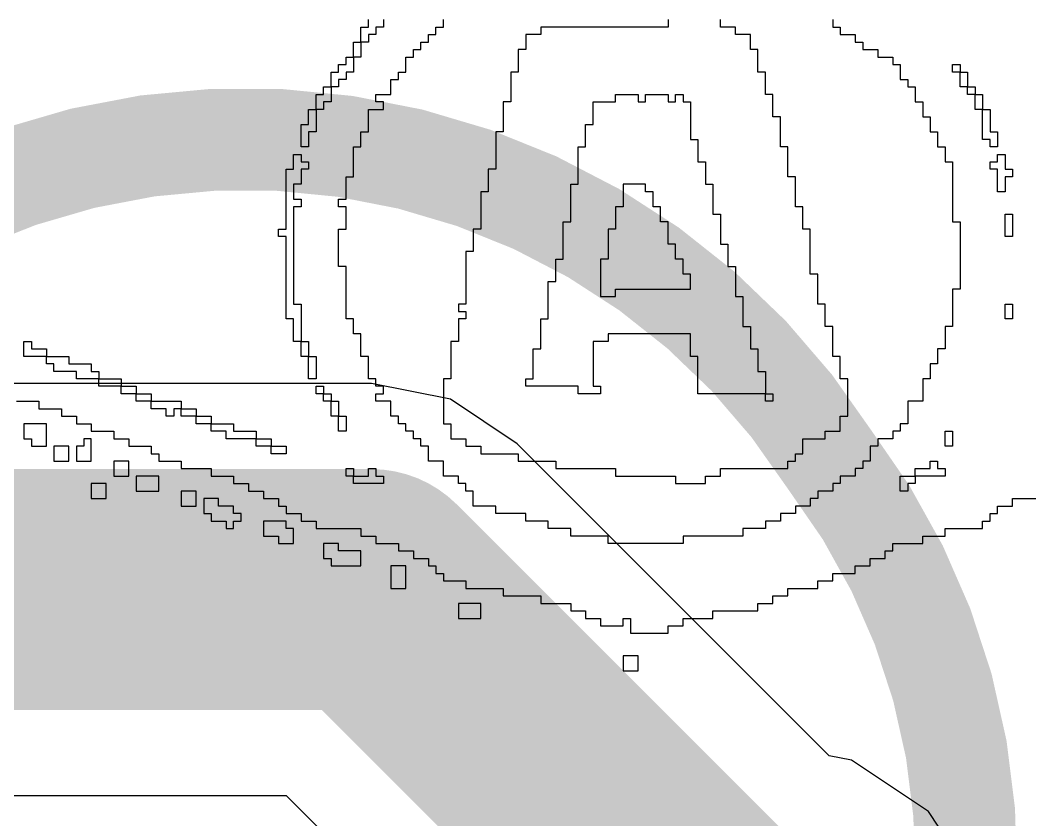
# Model space of a CAD drawing. Header units: millimetres. Extents: x 0 to 168, y 0 to 109.
# Drawn here: x 80.721 to 83.235, y 64.166 to 66.159 of the extents above; entities that cross this region are included whole.
import ezdxf

# ---------------------------------------------------------------- set-up
doc = ezdxf.new("R2010")
doc.units = ezdxf.units.MM
for name, color, linetype in [('BottomLayer', 5, 'Continuous'), ('BottomOverlay', 54, 'Continuous'), ('TopSolder', 216, 'Continuous')]:
    doc.layers.add(name, color=color, linetype=linetype)

msp = doc.modelspace()

# ---------------------------------------------------------------- linework, layer by layer
at = {"layer": 'BottomLayer'}
for p, q in [((81.5957, 65.2528), (76.7548, 65.2528)), ((81.7921, 65.2138), (81.5957, 65.2528)), ((81.9585, 65.1026), (81.7921, 65.2138)), ((82.7356, 64.3255), (81.9585, 65.1026)), ((82.7913, 64.3144), (82.7356, 64.3255)), ((82.9826, 64.1866), (82.7913, 64.3144)), ((76.5423, 64.2267), (81.3832, 64.2267)), ((81.3832, 64.2267), (81.7861, 63.8238)), ((83.1104, 63.9953), (82.9826, 64.1866))]:
    msp.add_line(p, q, dxfattribs=at)
at = {"layer": 'BottomLayer', "const_width": 0.6}
for points in [[(76.5423, 64.7398), (81.5957, 64.7398)], [(81.5957, 64.7398), (82.5657, 63.7697)]]:
    msp.add_lwpolyline(points, dxfattribs=at)
at = {"layer": 'BottomLayer', "const_width": 0.3}
msp.add_lwpolyline([(81.4457, 64.7398, 1), (81.7457, 64.7398, 1)], format="xyb", close=True, dxfattribs=at)
msp.add_lwpolyline([(81.4457, 64.7398, 1), (81.7457, 64.7398, 1)], format="xyb", close=True, dxfattribs=at)
at = {"layer": 'BottomOverlay'}
for p, q in [((81.5879, 66.1414), (81.5879, 66.1601)), ((81.6252, 66.1601), (81.6252, 66.1414)), ((81.7745, 66.1414), (81.7745, 66.1601)), ((82.3341, 66.1601), (82.3341, 66.1414)), ((82.4647, 66.1414), (82.4647, 66.1601)), ((82.7445, 66.1601), (82.7445, 66.1414)), ((81.5693, 66.1228), (81.5693, 66.1414)), ((81.5693, 66.1414), (81.5879, 66.1414)), ((81.6252, 66.1414), (81.6066, 66.1414)), ((81.6066, 66.1414), (81.6066, 66.1228)), ((81.7558, 66.1228), (81.7558, 66.1414)), ((81.7558, 66.1414), (81.7745, 66.1414)), ((82.3341, 66.1414), (82.017, 66.1414)), ((82.017, 66.1414), (82.017, 66.1228)), ((82.502, 66.1414), (82.4647, 66.1414)), ((82.502, 66.1228), (82.502, 66.1414)), ((82.7445, 66.1414), (82.7631, 66.1414)), ((82.7631, 66.1414), (82.7631, 66.1228)), ((81.5693, 66.1041), (81.5693, 66.1228)), ((81.6066, 66.1228), (81.5879, 66.1228)), ((81.5879, 66.1228), (81.5879, 66.1041)), ((81.7372, 66.1041), (81.7372, 66.1228)), ((81.7372, 66.1228), (81.7558, 66.1228)), ((82.017, 66.1228), (81.9797, 66.1228)), ((81.9797, 66.1228), (81.9797, 66.1041)), ((82.5393, 66.1228), (82.502, 66.1228)), ((82.5393, 66.1041), (82.5393, 66.1228)), ((82.7631, 66.1228), (82.8004, 66.1228)), ((82.8004, 66.1228), (82.8004, 66.1041)), ((81.5506, 66.0855), (81.5506, 66.1041)), ((81.5506, 66.1041), (81.5693, 66.1041)), ((81.5506, 66.0668), (81.5506, 66.0855)), ((81.5693, 66.1041), (81.5693, 66.0855)), ((81.5879, 66.1041), (81.5693, 66.1041)), ((81.5693, 66.0855), (81.5693, 66.0668)), ((81.6998, 66.0668), (81.6998, 66.0855)), ((81.6998, 66.0855), (81.7185, 66.0855)), ((81.7185, 66.0855), (81.7185, 66.1041)), ((81.7185, 66.1041), (81.7372, 66.1041)), ((81.9797, 66.0855), (81.961, 66.0855)), ((81.961, 66.0855), (81.961, 66.0668)), ((81.9797, 66.1041), (81.9797, 66.0855)), ((82.5393, 66.0855), (82.5393, 66.1041)), ((82.5579, 66.0855), (82.5393, 66.0855)), ((82.5579, 66.0668), (82.5579, 66.0855)), ((82.8004, 66.1041), (82.8191, 66.1041)), ((82.8191, 66.1041), (82.8191, 66.0855)), ((82.8191, 66.0855), (82.8564, 66.0855)), ((82.8564, 66.0855), (82.8564, 66.0668)), ((81.532, 66.0482), (81.532, 66.0668)), ((81.532, 66.0668), (81.5506, 66.0668)), ((81.5693, 66.0668), (81.5506, 66.0668)), ((81.5506, 66.0668), (81.5506, 66.0482)), ((81.6812, 66.0482), (81.6812, 66.0668)), ((81.6812, 66.0668), (81.6998, 66.0668)), ((81.961, 66.0668), (81.961, 66.0482)), ((82.5579, 66.0482), (82.5579, 66.0668)), ((82.8564, 66.0668), (82.8937, 66.0668)), ((82.8937, 66.0668), (82.8937, 66.0482)), ((81.5133, 66.0295), (81.5133, 66.0482)), ((81.5133, 66.0482), (81.532, 66.0482)), ((81.5506, 66.0482), (81.5506, 66.0295)), ((81.6812, 66.0295), (81.6812, 66.0482)), ((81.961, 66.0482), (81.961, 66.0295)), ((82.5579, 66.0295), (82.5579, 66.0482)), ((82.8937, 66.0482), (82.9123, 66.0482)), ((82.9123, 66.0482), (82.9123, 66.0295)), ((83.0429, 66.0295), (83.0429, 66.0482)), ((83.0429, 66.0482), (83.0616, 66.0482)), ((83.0616, 66.0482), (83.0616, 66.0295)), ((81.4947, 66.0109), (81.4947, 66.0295)), ((81.4947, 66.0295), (81.5133, 66.0295)), ((81.4947, 65.9922), (81.4947, 66.0109)), ((81.532, 66.0109), (81.5133, 66.0109)), ((81.5133, 66.0109), (81.5133, 65.9922)), ((81.5506, 66.0295), (81.532, 66.0295)), ((81.532, 66.0295), (81.532, 66.0109)), ((81.6439, 65.9922), (81.6439, 66.0109)), ((81.6439, 66.0109), (81.6625, 66.0109)), ((81.6625, 66.0109), (81.6625, 66.0295)), ((81.6625, 66.0295), (81.6812, 66.0295)), ((81.961, 66.0295), (81.9423, 66.0295)), ((81.9423, 66.0295), (81.9423, 66.0109)), ((81.9423, 66.0109), (81.9423, 65.9922)), ((82.5766, 66.0295), (82.5579, 66.0295)), ((82.5766, 66.0109), (82.5766, 66.0295)), ((82.5766, 65.9922), (82.5766, 66.0109)), ((82.9123, 66.0295), (82.9123, 66.0109)), ((82.9123, 66.0109), (82.931, 66.0109)), ((82.931, 66.0109), (82.931, 65.9922)), ((83.0616, 66.0295), (83.0429, 66.0295)), ((83.0616, 66.0295), (83.0802, 66.0295)), ((83.0616, 66.0109), (83.0616, 66.0295)), ((83.0616, 65.9922), (83.0616, 66.0109)), ((83.0802, 66.0295), (83.0802, 66.0109)), ((83.0802, 66.0109), (83.0802, 65.9922)), ((81.476, 65.9736), (81.476, 65.9922)), ((81.476, 65.9922), (81.4947, 65.9922)), ((81.4947, 65.9922), (81.4947, 65.9736)), ((81.5133, 65.9922), (81.4947, 65.9922)), ((81.6439, 65.9736), (81.6439, 65.9922)), ((81.9423, 65.9922), (81.9423, 65.9736)), ((82.5766, 65.9736), (82.5766, 65.9922)), ((82.931, 65.9922), (82.9497, 65.9922)), ((82.9497, 65.9922), (82.9497, 65.9736)), ((83.0802, 65.9922), (83.0616, 65.9922)), ((83.0802, 65.9922), (83.0989, 65.9922)), ((83.0802, 65.9736), (83.0802, 65.9922)), ((83.0989, 65.9922), (83.0989, 65.9736)), ((81.4573, 65.9549), (81.4573, 65.9736)), ((81.4573, 65.9736), (81.476, 65.9736)), ((81.4947, 65.9736), (81.4947, 65.9549)), ((81.6066, 65.9549), (81.6066, 65.9736)), ((81.6066, 65.9736), (81.6439, 65.9736)), ((81.9423, 65.9736), (81.9423, 65.9549)), ((82.2035, 65.9549), (82.2035, 65.9736)), ((82.2035, 65.9736), (82.2595, 65.9736)), ((82.2595, 65.9736), (82.2595, 65.9549)), ((82.2781, 65.9549), (82.2781, 65.9736)), ((82.2781, 65.9736), (82.3341, 65.9736)), ((82.3341, 65.9736), (82.3341, 65.9549)), ((82.3527, 65.9549), (82.3527, 65.9736)), ((82.3527, 65.9736), (82.3714, 65.9736)), ((82.3714, 65.9736), (82.3714, 65.9549)), ((82.5952, 65.9736), (82.5766, 65.9736)), ((82.5952, 65.9549), (82.5952, 65.9736)), ((82.9497, 65.9736), (82.9497, 65.9549)), ((83.0989, 65.9736), (83.0802, 65.9736)), ((83.0989, 65.9736), (83.1175, 65.9736)), ((83.0989, 65.9549), (83.0989, 65.9736)), ((83.1175, 65.9736), (83.1175, 65.9549)), ((81.4387, 65.9176), (81.4387, 65.9362)), ((81.4387, 65.9362), (81.4573, 65.9362)), ((81.4573, 65.9362), (81.4573, 65.9549)), ((81.476, 65.9362), (81.4573, 65.9362)), ((81.4573, 65.9362), (81.4573, 65.9176)), ((81.4947, 65.9549), (81.476, 65.9549)), ((81.476, 65.9549), (81.476, 65.9362)), ((81.5879, 65.9176), (81.5879, 65.9362)), ((81.5879, 65.9362), (81.6252, 65.9362)), ((81.6252, 65.9549), (81.6066, 65.9549)), ((81.6252, 65.9362), (81.6252, 65.9549)), ((81.9423, 65.9549), (81.9237, 65.9549)), ((81.9237, 65.9549), (81.9237, 65.9362)), ((81.9237, 65.9362), (81.9237, 65.9176)), ((82.1475, 65.9362), (82.1475, 65.9549)), ((82.1475, 65.9549), (82.2035, 65.9549)), ((82.1475, 65.9176), (82.1475, 65.9362)), ((82.2595, 65.9549), (82.2781, 65.9549)), ((82.3341, 65.9549), (82.3527, 65.9549)), ((82.3714, 65.9549), (82.39, 65.9549)), ((82.39, 65.9549), (82.39, 65.9362)), ((82.39, 65.9362), (82.39, 65.9176)), ((82.5952, 65.9362), (82.5952, 65.9549)), ((82.5952, 65.9176), (82.5952, 65.9362)), ((82.9497, 65.9549), (82.9683, 65.9549)), ((82.9683, 65.9549), (82.9683, 65.9362)), ((82.9683, 65.9362), (82.9683, 65.9176)), ((83.0989, 65.9362), (83.0989, 65.9549)), ((83.1175, 65.9362), (83.0989, 65.9362)), ((83.1175, 65.9549), (83.1175, 65.9362)), ((83.1175, 65.9362), (83.1362, 65.9362)), ((83.1175, 65.9176), (83.1175, 65.9362)), ((83.1362, 65.9362), (83.1362, 65.9176)), ((81.4387, 65.8989), (81.4387, 65.9176)), ((81.4573, 65.9176), (81.4573, 65.8989)), ((81.5879, 65.8989), (81.5879, 65.9176)), ((81.9237, 65.9176), (81.9237, 65.8989)), ((82.1475, 65.8989), (82.1475, 65.9176)), ((82.39, 65.9176), (82.39, 65.8989)), ((82.6139, 65.9176), (82.5952, 65.9176)), ((82.6139, 65.8989), (82.6139, 65.9176)), ((82.9683, 65.9176), (82.987, 65.9176)), ((82.987, 65.9176), (82.987, 65.8989)), ((83.1175, 65.8989), (83.1175, 65.9176)), ((83.1362, 65.9176), (83.1362, 65.8989)), ((81.42, 65.8803), (81.42, 65.8989)), ((81.42, 65.8989), (81.4387, 65.8989)), ((81.4573, 65.8989), (81.4573, 65.8803)), ((81.5879, 65.8803), (81.5879, 65.8989)), ((81.9237, 65.8989), (81.9237, 65.8803)), ((82.1289, 65.8803), (82.1289, 65.8989)), ((82.1289, 65.8989), (82.1475, 65.8989)), ((82.39, 65.8989), (82.39, 65.8803)), ((82.6139, 65.8803), (82.6139, 65.8989)), ((82.987, 65.8989), (82.987, 65.8803)), ((83.1175, 65.8803), (83.1175, 65.8989)), ((83.1362, 65.8989), (83.1362, 65.8803)), ((81.42, 65.8616), (81.42, 65.8803)), ((81.42, 65.843), (81.42, 65.8616)), ((81.4573, 65.8803), (81.4387, 65.8803)), ((81.4387, 65.8803), (81.4387, 65.8616)), ((81.4387, 65.8616), (81.4387, 65.843)), ((81.5693, 65.8616), (81.5693, 65.8803)), ((81.5693, 65.8803), (81.5879, 65.8803)), ((81.5693, 65.843), (81.5693, 65.8616)), ((81.9237, 65.8803), (81.905, 65.8803)), ((81.905, 65.8803), (81.905, 65.8616)), ((81.905, 65.8616), (81.905, 65.843)), ((82.1289, 65.8616), (82.1289, 65.8803)), ((82.1289, 65.843), (82.1289, 65.8616)), ((82.39, 65.8803), (82.39, 65.8616)), ((82.39, 65.8616), (82.4087, 65.8616)), ((82.4087, 65.8616), (82.4087, 65.843)), ((82.6139, 65.8616), (82.6139, 65.8803)), ((82.6139, 65.843), (82.6139, 65.8616)), ((82.987, 65.8803), (83.0056, 65.8803)), ((83.0056, 65.8803), (83.0056, 65.8616)), ((83.0056, 65.8616), (83.0056, 65.843)), ((83.1175, 65.8616), (83.1175, 65.8803)), ((83.1362, 65.8616), (83.1175, 65.8616)), ((83.1362, 65.8803), (83.1548, 65.8803)), ((83.1362, 65.843), (83.1362, 65.8616)), ((83.1548, 65.8803), (83.1548, 65.8616)), ((83.1548, 65.8616), (83.1548, 65.843)), ((81.4387, 65.843), (81.42, 65.843)), ((81.5506, 65.8243), (81.5506, 65.843)), ((81.5506, 65.843), (81.5693, 65.843)), ((81.905, 65.843), (81.905, 65.8243)), ((82.1102, 65.8243), (82.1102, 65.843)), ((82.1102, 65.843), (82.1289, 65.843)), ((82.4087, 65.843), (82.4087, 65.8243)), ((82.6325, 65.843), (82.6139, 65.843)), ((82.6325, 65.8243), (82.6325, 65.843)), ((83.0056, 65.843), (83.0243, 65.843)), ((83.0243, 65.843), (83.0243, 65.8243)), ((83.1548, 65.843), (83.1362, 65.843)), ((81.4014, 65.8057), (81.4014, 65.8243)), ((81.4014, 65.8243), (81.42, 65.8243)), ((81.42, 65.8243), (81.42, 65.8057)), ((81.5506, 65.8057), (81.5506, 65.8243)), ((81.905, 65.8243), (81.905, 65.8057)), ((82.1102, 65.8057), (82.1102, 65.8243)), ((82.4087, 65.8243), (82.4087, 65.8057)), ((82.6325, 65.8057), (82.6325, 65.8243)), ((83.0243, 65.8243), (83.0243, 65.8057)), ((83.1548, 65.8057), (83.1548, 65.8243)), ((83.1548, 65.8243), (83.1735, 65.8243)), ((83.1735, 65.8243), (83.1735, 65.8057)), ((81.3827, 65.7684), (81.3827, 65.787)), ((81.3827, 65.787), (81.4014, 65.787)), ((81.4014, 65.787), (81.4014, 65.8057)), ((81.42, 65.8057), (81.4387, 65.8057)), ((81.4387, 65.787), (81.42, 65.787)), ((81.42, 65.787), (81.42, 65.7684)), ((81.4387, 65.8057), (81.4387, 65.787)), ((81.5506, 65.787), (81.5506, 65.8057)), ((81.5506, 65.7684), (81.5506, 65.787)), ((81.905, 65.787), (81.8864, 65.787)), ((81.8864, 65.787), (81.8864, 65.7684)), ((81.905, 65.8057), (81.905, 65.787)), ((82.1102, 65.787), (82.1102, 65.8057)), ((82.1102, 65.7684), (82.1102, 65.787)), ((82.4087, 65.8057), (82.4273, 65.8057)), ((82.4273, 65.8057), (82.4273, 65.787)), ((82.4273, 65.787), (82.4273, 65.7684)), ((82.6325, 65.787), (82.6325, 65.8057)), ((82.6325, 65.7684), (82.6325, 65.787)), ((83.0243, 65.8057), (83.0429, 65.8057)), ((83.0429, 65.8057), (83.0429, 65.787)), ((83.0429, 65.787), (83.0429, 65.7684)), ((83.1362, 65.787), (83.1362, 65.8057)), ((83.1362, 65.8057), (83.1548, 65.8057)), ((83.1548, 65.787), (83.1362, 65.787)), ((83.1548, 65.7684), (83.1548, 65.787)), ((83.1735, 65.8057), (83.1735, 65.787)), ((83.1735, 65.787), (83.1922, 65.787)), ((83.1922, 65.787), (83.1922, 65.7684)), ((81.3827, 65.7497), (81.3827, 65.7684)), ((81.42, 65.7684), (81.42, 65.7497)), ((81.532, 65.7497), (81.532, 65.7684)), ((81.532, 65.7684), (81.5506, 65.7684)), ((81.8864, 65.7684), (81.8864, 65.7497)), ((82.1102, 65.7497), (82.1102, 65.7684)), ((82.4273, 65.7684), (82.4273, 65.7497)), ((82.6512, 65.7684), (82.6325, 65.7684)), ((82.6512, 65.7497), (82.6512, 65.7684)), ((83.0429, 65.7684), (83.0429, 65.7497)), ((83.1548, 65.7497), (83.1548, 65.7684)), ((83.1922, 65.7684), (83.1735, 65.7684)), ((83.1735, 65.7684), (83.1735, 65.7497)), ((81.3827, 65.7311), (81.3827, 65.7497)), ((81.42, 65.7497), (81.4014, 65.7497)), ((81.4014, 65.7497), (81.4014, 65.7311)), ((81.532, 65.7311), (81.532, 65.7497)), ((81.8864, 65.7497), (81.8864, 65.7311)), ((82.0916, 65.7311), (82.0916, 65.7497)), ((82.0916, 65.7497), (82.1102, 65.7497)), ((82.2781, 65.7497), (82.2222, 65.7497)), ((82.2222, 65.7497), (82.2222, 65.7311)), ((82.2781, 65.7311), (82.2781, 65.7497)), ((82.4273, 65.7497), (82.446, 65.7497)), ((82.446, 65.7497), (82.446, 65.7311)), ((82.6512, 65.7311), (82.6512, 65.7497)), ((83.0429, 65.7497), (83.0429, 65.7311)), ((83.1548, 65.7311), (83.1548, 65.7497)), ((83.1735, 65.7497), (83.1735, 65.7311)), ((81.3827, 65.7124), (81.3827, 65.7311)), ((81.3827, 65.6937), (81.3827, 65.7124)), ((81.4014, 65.7311), (81.4014, 65.7124)), ((81.4014, 65.7124), (81.42, 65.7124)), ((81.42, 65.7124), (81.42, 65.6937)), ((81.5133, 65.6937), (81.5133, 65.7124)), ((81.5133, 65.7124), (81.532, 65.7124)), ((81.532, 65.7124), (81.532, 65.7311)), ((81.8864, 65.7311), (81.8677, 65.7311)), ((81.8677, 65.7311), (81.8677, 65.7124)), ((81.8677, 65.7124), (81.8677, 65.6937)), ((82.0916, 65.7124), (82.0916, 65.7311)), ((82.0916, 65.6937), (82.0916, 65.7124)), ((82.2222, 65.7311), (82.2222, 65.7124)), ((82.2222, 65.7124), (82.2222, 65.6937)), ((82.2968, 65.7311), (82.2781, 65.7311)), ((82.2968, 65.7124), (82.2968, 65.7311)), ((82.2968, 65.6937), (82.2968, 65.7124)), ((82.446, 65.7311), (82.446, 65.7124)), ((82.446, 65.7124), (82.446, 65.6937)), ((82.6512, 65.7124), (82.6512, 65.7311)), ((82.6512, 65.6937), (82.6512, 65.7124)), ((83.0429, 65.7311), (83.0429, 65.7124)), ((83.0429, 65.7124), (83.0429, 65.6937)), ((83.1735, 65.7311), (83.1548, 65.7311)), ((81.3827, 65.6751), (81.3827, 65.6937)), ((81.42, 65.6937), (81.4014, 65.6937)), ((81.4014, 65.6937), (81.4014, 65.6751)), ((81.532, 65.6937), (81.5133, 65.6937)), ((81.532, 65.6751), (81.532, 65.6937)), ((81.8677, 65.6937), (81.8677, 65.6751)), ((82.0916, 65.6751), (82.0916, 65.6937)), ((82.2222, 65.6937), (82.2035, 65.6937)), ((82.2035, 65.6937), (82.2035, 65.6751)), ((82.3154, 65.6937), (82.2968, 65.6937)), ((82.3154, 65.6751), (82.3154, 65.6937)), ((82.446, 65.6937), (82.446, 65.6751)), ((82.6698, 65.6937), (82.6512, 65.6937)), ((82.6698, 65.6751), (82.6698, 65.6937)), ((83.0429, 65.6937), (83.0429, 65.6751)), ((81.3827, 65.6564), (81.3827, 65.6751)), ((81.4014, 65.6751), (81.4014, 65.6564)), ((81.532, 65.6564), (81.532, 65.6751)), ((81.8677, 65.6751), (81.8677, 65.6564)), ((82.0916, 65.6564), (82.0916, 65.6751)), ((82.2035, 65.6751), (82.2035, 65.6564)), ((82.3154, 65.6564), (82.3154, 65.6751)), ((82.446, 65.6751), (82.4647, 65.6751)), ((82.4647, 65.6751), (82.4647, 65.6564)), ((82.6698, 65.6564), (82.6698, 65.6751)), ((83.0429, 65.6751), (83.0429, 65.6564)), ((83.1735, 65.6564), (83.1735, 65.6751)), ((83.1735, 65.6751), (83.1922, 65.6751)), ((83.1922, 65.6751), (83.1922, 65.6564)), ((81.3641, 65.6191), (81.3641, 65.6378)), ((81.3641, 65.6378), (81.3827, 65.6378)), ((81.3827, 65.6378), (81.3827, 65.6564)), ((81.4014, 65.6564), (81.4014, 65.6378)), ((81.4014, 65.6378), (81.4014, 65.6191)), ((81.5133, 65.6191), (81.5133, 65.6378)), ((81.5133, 65.6378), (81.532, 65.6378)), ((81.532, 65.6378), (81.532, 65.6564)), ((81.8677, 65.6378), (81.8491, 65.6378)), ((81.8491, 65.6378), (81.8491, 65.6191)), ((81.8677, 65.6564), (81.8677, 65.6378)), ((82.0729, 65.6378), (82.0729, 65.6564)), ((82.0729, 65.6564), (82.0916, 65.6564)), ((82.0729, 65.6191), (82.0729, 65.6378)), ((82.2035, 65.6378), (82.1848, 65.6378)), ((82.1848, 65.6378), (82.1848, 65.6191)), ((82.2035, 65.6564), (82.2035, 65.6378)), ((82.3341, 65.6564), (82.3154, 65.6564)), ((82.3341, 65.6378), (82.3341, 65.6564)), ((82.3341, 65.6191), (82.3341, 65.6378)), ((82.4647, 65.6564), (82.4647, 65.6378)), ((82.4647, 65.6378), (82.4647, 65.6191)), ((82.6698, 65.6378), (82.6698, 65.6564)), ((82.6885, 65.6378), (82.6698, 65.6378)), ((82.6885, 65.6191), (82.6885, 65.6378)), ((83.0429, 65.6564), (83.0616, 65.6564)), ((83.0616, 65.6564), (83.0616, 65.6378)), ((83.0616, 65.6378), (83.0616, 65.6191)), ((83.1735, 65.6378), (83.1735, 65.6564)), ((83.1735, 65.6191), (83.1735, 65.6378)), ((83.1922, 65.6564), (83.1922, 65.6378)), ((83.1922, 65.6378), (83.1922, 65.6191)), ((81.3827, 65.6191), (81.3641, 65.6191)), ((81.3827, 65.6005), (81.3827, 65.6191)), ((81.4014, 65.6191), (81.4014, 65.6005)), ((81.5133, 65.6005), (81.5133, 65.6191)), ((81.8491, 65.6191), (81.8491, 65.6005)), ((82.0729, 65.6005), (82.0729, 65.6191)), ((82.1848, 65.6191), (82.1848, 65.6005)), ((82.3341, 65.6005), (82.3341, 65.6191)), ((82.4647, 65.6191), (82.4647, 65.6005)), ((82.6885, 65.6005), (82.6885, 65.6191)), ((83.0616, 65.6191), (83.0616, 65.6005)), ((83.1922, 65.6191), (83.1735, 65.6191)), ((81.3827, 65.5818), (81.3827, 65.6005)), ((81.3827, 65.5632), (81.3827, 65.5818)), ((81.4014, 65.6005), (81.4014, 65.5818)), ((81.4014, 65.5818), (81.4014, 65.5632)), ((81.5133, 65.5818), (81.5133, 65.6005)), ((81.5133, 65.5632), (81.5133, 65.5818)), ((81.8491, 65.5818), (81.8304, 65.5818)), ((81.8304, 65.5818), (81.8304, 65.5632)), ((81.8491, 65.6005), (81.8491, 65.5818)), ((82.0729, 65.5818), (82.0729, 65.6005)), ((82.0729, 65.5632), (82.0729, 65.5818)), ((82.1848, 65.6005), (82.1848, 65.5818)), ((82.1848, 65.5818), (82.1848, 65.5632)), ((82.3527, 65.6005), (82.3341, 65.6005)), ((82.3527, 65.5818), (82.3527, 65.6005)), ((82.3527, 65.5632), (82.3527, 65.5818)), ((82.4647, 65.6005), (82.4833, 65.6005)), ((82.4833, 65.6005), (82.4833, 65.5818)), ((82.4833, 65.5818), (82.4833, 65.5632)), ((82.6885, 65.5818), (82.6885, 65.6005)), ((82.6885, 65.5632), (82.6885, 65.5818)), ((83.0616, 65.6005), (83.0616, 65.5818)), ((83.0616, 65.5818), (83.0616, 65.5632)), ((81.3827, 65.5445), (81.3827, 65.5632)), ((81.4014, 65.5632), (81.4014, 65.5445)), ((81.5133, 65.5445), (81.5133, 65.5632)), ((81.8304, 65.5632), (81.8304, 65.5445)), ((82.0543, 65.5445), (82.0543, 65.5632)), ((82.0543, 65.5632), (82.0729, 65.5632)), ((82.1848, 65.5632), (82.1662, 65.5632)), ((82.1662, 65.5632), (82.1662, 65.5445)), ((82.3714, 65.5632), (82.3527, 65.5632)), ((82.3714, 65.5445), (82.3714, 65.5632)), ((82.4833, 65.5632), (82.4833, 65.5445)), ((82.6885, 65.5445), (82.6885, 65.5632)), ((83.0616, 65.5632), (83.0616, 65.5445)), ((81.3827, 65.5259), (81.3827, 65.5445)), ((81.4014, 65.5445), (81.4014, 65.5259)), ((81.532, 65.5445), (81.5133, 65.5445)), ((81.532, 65.5259), (81.532, 65.5445)), ((81.8304, 65.5445), (81.8304, 65.5259)), ((82.0543, 65.5259), (82.0543, 65.5445)), ((82.1662, 65.5445), (82.1662, 65.5259)), ((82.3714, 65.5259), (82.3714, 65.5445)), ((82.4833, 65.5445), (82.502, 65.5445)), ((82.502, 65.5445), (82.502, 65.5259)), ((82.6885, 65.5259), (82.6885, 65.5445)), ((83.0616, 65.5445), (83.0616, 65.5259)), ((81.3827, 65.5072), (81.3827, 65.5259)), ((81.3827, 65.4886), (81.3827, 65.5072)), ((81.4014, 65.5259), (81.4014, 65.5072)), ((81.4014, 65.5072), (81.4014, 65.4886)), ((81.532, 65.5072), (81.532, 65.5259)), ((81.532, 65.4886), (81.532, 65.5072)), ((81.8304, 65.5259), (81.8304, 65.5072)), ((81.8304, 65.5072), (81.8304, 65.4886)), ((82.0356, 65.4886), (82.0356, 65.5072)), ((82.0356, 65.5072), (82.0543, 65.5072)), ((82.0543, 65.5072), (82.0543, 65.5259)), ((82.1662, 65.5259), (82.1662, 65.5072)), ((82.1662, 65.5072), (82.1662, 65.4886)), ((82.39, 65.5259), (82.3714, 65.5259)), ((82.39, 65.5072), (82.39, 65.5259)), ((82.39, 65.4886), (82.39, 65.5072)), ((82.502, 65.5259), (82.502, 65.5072)), ((82.502, 65.5072), (82.502, 65.4886)), ((82.7072, 65.5259), (82.6885, 65.5259)), ((82.7072, 65.5072), (82.7072, 65.5259)), ((82.7072, 65.4886), (82.7072, 65.5072)), ((83.0616, 65.5259), (83.0616, 65.5072)), ((83.0616, 65.5072), (83.0616, 65.4886)), ((81.3827, 65.4699), (81.3827, 65.4886)), ((81.4014, 65.4886), (81.4014, 65.4699)), ((81.532, 65.4699), (81.532, 65.4886)), ((81.8304, 65.4886), (81.8304, 65.4699)), ((82.0356, 65.4699), (82.0356, 65.4886)), ((82.1662, 65.4886), (82.1662, 65.4699)), ((82.2035, 65.4699), (82.2035, 65.4886)), ((82.2035, 65.4886), (82.39, 65.4886)), ((82.502, 65.4886), (82.502, 65.4699)), ((82.7072, 65.4699), (82.7072, 65.4886)), ((83.0616, 65.4886), (83.0429, 65.4886)), ((83.0429, 65.4886), (83.0429, 65.4699)), ((81.3827, 65.4512), (81.3827, 65.4699)), ((81.4014, 65.4699), (81.4014, 65.4512)), ((81.532, 65.4512), (81.532, 65.4699)), ((81.8304, 65.4699), (81.8304, 65.4512)), ((82.0356, 65.4512), (82.0356, 65.4699)), ((82.1662, 65.4699), (82.2035, 65.4699)), ((82.502, 65.4699), (82.5206, 65.4699)), ((82.5206, 65.4699), (82.5206, 65.4512)), ((82.7072, 65.4512), (82.7072, 65.4699)), ((83.0429, 65.4699), (83.0429, 65.4512)), ((81.3827, 65.4326), (81.3827, 65.4512)), ((81.3827, 65.4139), (81.3827, 65.4326)), ((81.4014, 65.4512), (81.42, 65.4512)), ((81.42, 65.4512), (81.42, 65.4326)), ((81.42, 65.4326), (81.42, 65.4139)), ((81.532, 65.4326), (81.532, 65.4512)), ((81.532, 65.4139), (81.532, 65.4326)), ((81.8304, 65.4512), (81.8118, 65.4512)), ((81.8118, 65.4512), (81.8118, 65.4326)), ((81.8118, 65.4326), (81.8304, 65.4326)), ((81.8304, 65.4326), (81.8304, 65.4139)), ((82.0356, 65.4326), (82.0356, 65.4512)), ((82.0356, 65.4139), (82.0356, 65.4326)), ((82.5206, 65.4512), (82.5206, 65.4326)), ((82.5206, 65.4326), (82.5206, 65.4139)), ((82.7258, 65.4512), (82.7072, 65.4512)), ((82.7258, 65.4326), (82.7258, 65.4512)), ((82.7258, 65.4139), (82.7258, 65.4326)), ((83.0429, 65.4512), (83.0429, 65.4326)), ((83.0429, 65.4326), (83.0429, 65.4139)), ((83.1735, 65.4326), (83.1735, 65.4512)), ((83.1735, 65.4512), (83.1922, 65.4512)), ((83.1735, 65.4139), (83.1735, 65.4326)), ((83.1922, 65.4512), (83.1922, 65.4326)), ((83.1922, 65.4326), (83.1922, 65.4139)), ((81.4014, 65.4139), (81.3827, 65.4139)), ((81.4014, 65.3953), (81.4014, 65.4139)), ((81.42, 65.4139), (81.42, 65.3953)), ((81.5506, 65.4139), (81.532, 65.4139)), ((81.5506, 65.3953), (81.5506, 65.4139)), ((81.8304, 65.4139), (81.8118, 65.4139)), ((81.8118, 65.4139), (81.8118, 65.3953)), ((82.017, 65.3953), (82.017, 65.4139)), ((82.017, 65.4139), (82.0356, 65.4139)), ((82.5206, 65.4139), (82.5206, 65.3953)), ((82.7258, 65.3953), (82.7258, 65.4139)), ((83.0429, 65.4139), (83.0429, 65.3953)), ((83.1922, 65.4139), (83.1735, 65.4139)), ((81.4014, 65.3766), (81.4014, 65.3953)), ((81.42, 65.3953), (81.42, 65.3766)), ((81.5506, 65.3766), (81.5506, 65.3953)), ((81.8118, 65.3953), (81.8118, 65.3766)), ((82.017, 65.3766), (82.017, 65.3953)), ((82.5206, 65.3953), (82.5393, 65.3953)), ((82.5393, 65.3953), (82.5393, 65.3766)), ((82.7445, 65.3953), (82.7258, 65.3953)), ((82.7445, 65.3766), (82.7445, 65.3953)), ((83.0429, 65.3953), (83.0243, 65.3953)), ((83.0243, 65.3953), (83.0243, 65.3766)), ((80.7298, 65.3393), (80.7298, 65.358)), ((80.7298, 65.358), (80.7485, 65.358)), ((80.7485, 65.358), (80.7485, 65.3393)), ((81.4014, 65.358), (81.4014, 65.3766)), ((81.42, 65.358), (81.4014, 65.358)), ((81.42, 65.3766), (81.42, 65.358)), ((81.42, 65.358), (81.4387, 65.358)), ((81.42, 65.3393), (81.42, 65.358)), ((81.4387, 65.358), (81.4387, 65.3393)), ((81.5693, 65.3766), (81.5506, 65.3766)), ((81.5693, 65.358), (81.5693, 65.3766)), ((81.5693, 65.3393), (81.5693, 65.358)), ((81.8118, 65.358), (81.7931, 65.358)), ((81.7931, 65.358), (81.7931, 65.3393)), ((81.8118, 65.3766), (81.8118, 65.358)), ((82.017, 65.358), (82.017, 65.3766)), ((82.017, 65.3393), (82.017, 65.358)), ((82.1848, 65.358), (82.1475, 65.358)), ((82.1475, 65.358), (82.1475, 65.3393)), ((82.39, 65.3766), (82.1848, 65.3766)), ((82.1848, 65.3766), (82.1848, 65.358)), ((82.39, 65.358), (82.39, 65.3766)), ((82.39, 65.3393), (82.39, 65.358)), ((82.5393, 65.3766), (82.5393, 65.358)), ((82.5393, 65.358), (82.5393, 65.3393)), ((82.7445, 65.358), (82.7445, 65.3766)), ((82.7445, 65.3393), (82.7445, 65.358)), ((83.0243, 65.3766), (83.0243, 65.358)), ((83.0243, 65.358), (83.0243, 65.3393)), ((80.7298, 65.3207), (80.7298, 65.3393)), ((80.7485, 65.3393), (80.7858, 65.3393)), ((80.7858, 65.3393), (80.7858, 65.3207)), ((81.42, 65.3207), (81.42, 65.3393)), ((81.4387, 65.3393), (81.4387, 65.3207)), ((81.5693, 65.3207), (81.5693, 65.3393)), ((81.7931, 65.3393), (81.7931, 65.3207)), ((81.9983, 65.3207), (81.9983, 65.3393)), ((81.9983, 65.3393), (82.017, 65.3393)), ((82.1475, 65.3393), (82.1475, 65.3207)), ((82.39, 65.3207), (82.39, 65.3393)), ((82.5393, 65.3393), (82.5579, 65.3393)), ((82.5579, 65.3393), (82.5579, 65.3207)), ((82.7445, 65.3207), (82.7445, 65.3393)), ((83.0243, 65.3393), (83.0056, 65.3393)), ((83.0056, 65.3393), (83.0056, 65.3207)), ((80.7858, 65.3207), (80.7298, 65.3207)), ((80.7858, 65.3207), (80.8418, 65.3207)), ((80.7858, 65.302), (80.7858, 65.3207)), ((80.8418, 65.3207), (80.8418, 65.302)), ((81.4387, 65.3207), (81.42, 65.3207)), ((81.4387, 65.3207), (81.4573, 65.3207)), ((81.4387, 65.302), (81.4387, 65.3207)), ((81.4573, 65.3207), (81.4573, 65.302)), ((81.5879, 65.3207), (81.5693, 65.3207)), ((81.5879, 65.302), (81.5879, 65.3207)), ((81.7931, 65.3207), (81.7931, 65.302)), ((81.9983, 65.302), (81.9983, 65.3207)), ((82.1475, 65.3207), (82.1475, 65.302)), ((82.4087, 65.3207), (82.39, 65.3207)), ((82.4087, 65.302), (82.4087, 65.3207)), ((82.5579, 65.3207), (82.5579, 65.302)), ((82.7631, 65.3207), (82.7445, 65.3207)), ((82.7631, 65.302), (82.7631, 65.3207)), ((83.0056, 65.3207), (83.0056, 65.302)), ((80.8045, 65.302), (80.7858, 65.302)), ((80.8045, 65.2834), (80.8045, 65.302)), ((80.8604, 65.2834), (80.8045, 65.2834)), ((80.8418, 65.302), (80.8977, 65.302)), ((80.8604, 65.2647), (80.8604, 65.2834)), ((80.8977, 65.302), (80.8977, 65.2834)), ((80.8977, 65.2834), (80.9164, 65.2834)), ((80.9164, 65.2834), (80.9164, 65.2647)), ((81.4387, 65.2834), (81.4387, 65.302)), ((81.4387, 65.2647), (81.4387, 65.2834)), ((81.4573, 65.302), (81.4573, 65.2834)), ((81.4573, 65.2834), (81.4573, 65.2647)), ((81.5879, 65.2834), (81.5879, 65.302)), ((81.5879, 65.2647), (81.5879, 65.2834)), ((81.7931, 65.302), (81.7931, 65.2834)), ((81.7931, 65.2834), (81.7931, 65.2647)), ((81.9983, 65.2834), (81.9983, 65.302)), ((81.9983, 65.2647), (81.9983, 65.2834)), ((82.1475, 65.302), (82.1475, 65.2834)), ((82.1475, 65.2834), (82.1475, 65.2647)), ((82.4087, 65.2834), (82.4087, 65.302)), ((82.4087, 65.2647), (82.4087, 65.2834)), ((82.5579, 65.302), (82.5579, 65.2834)), ((82.5579, 65.2834), (82.5766, 65.2834)), ((82.5766, 65.2834), (82.5766, 65.2647)), ((82.7631, 65.2834), (82.7631, 65.302)), ((82.7631, 65.2647), (82.7631, 65.2834)), ((83.0056, 65.302), (82.987, 65.302)), ((82.987, 65.302), (82.987, 65.2834)), ((82.987, 65.2834), (82.987, 65.2647)), ((80.9164, 65.2647), (80.8604, 65.2647)), ((80.9164, 65.2647), (80.9723, 65.2647)), ((80.9164, 65.2461), (80.9164, 65.2647)), ((80.9723, 65.2647), (80.9723, 65.2461)), ((81.4573, 65.2647), (81.4387, 65.2647)), ((81.6066, 65.2647), (81.5879, 65.2647)), ((81.6066, 65.2461), (81.6066, 65.2647)), ((81.7931, 65.2647), (81.7745, 65.2647)), ((81.7745, 65.2647), (81.7745, 65.2461)), ((81.9797, 65.2461), (81.9797, 65.2647)), ((81.9797, 65.2647), (81.9983, 65.2647)), ((82.1475, 65.2647), (82.1475, 65.2461)), ((82.4087, 65.2461), (82.4087, 65.2647)), ((82.5766, 65.2647), (82.5766, 65.2461)), ((82.7818, 65.2647), (82.7631, 65.2647)), ((82.7818, 65.2461), (82.7818, 65.2647)), ((82.987, 65.2647), (82.9683, 65.2647)), ((82.9683, 65.2647), (82.9683, 65.2461)), ((80.9723, 65.2461), (80.9164, 65.2461)), ((80.9723, 65.2461), (81.0097, 65.2461)), ((80.9723, 65.2274), (80.9723, 65.2461)), ((81.0097, 65.2461), (81.0097, 65.2274)), ((81.4573, 65.2274), (81.4573, 65.2461)), ((81.4573, 65.2461), (81.476, 65.2461)), ((81.476, 65.2461), (81.476, 65.2274)), ((81.6252, 65.2461), (81.6066, 65.2461)), ((81.6252, 65.2274), (81.6252, 65.2461)), ((81.7745, 65.2461), (81.7745, 65.2274)), ((82.1102, 65.2461), (81.9797, 65.2461)), ((82.1102, 65.2274), (82.1102, 65.2461)), ((82.1475, 65.2461), (82.1662, 65.2461)), ((82.1662, 65.2461), (82.1662, 65.2274)), ((82.4087, 65.2274), (82.4087, 65.2461)), ((82.5766, 65.2461), (82.5766, 65.2274)), ((82.7818, 65.2274), (82.7818, 65.2461)), ((82.9683, 65.2461), (82.9683, 65.2274)), ((80.7112, 65.2087), (80.7671, 65.2087)), ((80.7671, 65.2087), (80.7671, 65.1901)), ((81.0097, 65.2274), (80.9723, 65.2274)), ((81.0097, 65.2274), (81.047, 65.2274)), ((81.0097, 65.2087), (81.0097, 65.2274)), ((81.047, 65.2087), (81.0097, 65.2087)), ((81.047, 65.2274), (81.047, 65.2087)), ((81.047, 65.2087), (81.1216, 65.2087)), ((81.047, 65.1901), (81.047, 65.2087)), ((81.1216, 65.2087), (81.1216, 65.1901)), ((81.476, 65.2274), (81.4573, 65.2274)), ((81.476, 65.2274), (81.4947, 65.2274)), ((81.476, 65.2087), (81.476, 65.2274)), ((81.4947, 65.2087), (81.476, 65.2087)), ((81.4947, 65.2274), (81.4947, 65.2087)), ((81.4947, 65.2087), (81.5133, 65.2087)), ((81.4947, 65.1901), (81.4947, 65.2087)), ((81.5133, 65.2087), (81.5133, 65.1901)), ((81.6066, 65.2087), (81.6066, 65.2274)), ((81.6066, 65.2274), (81.6252, 65.2274)), ((81.6439, 65.2087), (81.6066, 65.2087)), ((81.6439, 65.1901), (81.6439, 65.2087)), ((81.7745, 65.2274), (81.7745, 65.2087)), ((81.7745, 65.2087), (81.7745, 65.1901)), ((82.1662, 65.2274), (82.1102, 65.2274)), ((82.5766, 65.2274), (82.4087, 65.2274)), ((82.5766, 65.2274), (82.5952, 65.2274)), ((82.5766, 65.2087), (82.5766, 65.2274)), ((82.5952, 65.2087), (82.5766, 65.2087)), ((82.5952, 65.2274), (82.5952, 65.2087)), ((82.7818, 65.2087), (82.7818, 65.2274)), ((82.7818, 65.1901), (82.7818, 65.2087)), ((82.9683, 65.2087), (82.931, 65.2087)), ((82.931, 65.2087), (82.931, 65.1901)), ((82.9683, 65.2274), (82.9683, 65.2087)), ((80.7671, 65.1901), (80.8231, 65.1901)), ((80.8231, 65.1901), (80.8231, 65.1714)), ((81.0843, 65.1901), (81.047, 65.1901)), ((81.0843, 65.1714), (81.0843, 65.1901)), ((81.1216, 65.1901), (81.1029, 65.1901)), ((81.1029, 65.1901), (81.1029, 65.1714)), ((81.1216, 65.1901), (81.1589, 65.1901)), ((81.1216, 65.1714), (81.1216, 65.1901)), ((81.1589, 65.1901), (81.1589, 65.1714)), ((81.4947, 65.1714), (81.4947, 65.1901)), ((81.5133, 65.1901), (81.5133, 65.1714)), ((81.6439, 65.1714), (81.6439, 65.1901)), ((81.7745, 65.1901), (81.7745, 65.1714)), ((82.7818, 65.1714), (82.7818, 65.1901)), ((82.931, 65.1901), (82.931, 65.1714)), ((80.8231, 65.1714), (80.8604, 65.1714)), ((80.8604, 65.1714), (80.8604, 65.1528)), ((81.1029, 65.1714), (81.0843, 65.1714)), ((81.1589, 65.1714), (81.1216, 65.1714)), ((81.1589, 65.1714), (81.1962, 65.1714)), ((81.1589, 65.1528), (81.1589, 65.1714)), ((81.1962, 65.1714), (81.1962, 65.1528)), ((81.5133, 65.1714), (81.4947, 65.1714)), ((81.5133, 65.1714), (81.532, 65.1714)), ((81.5133, 65.1528), (81.5133, 65.1714)), ((81.532, 65.1714), (81.532, 65.1528)), ((81.6625, 65.1714), (81.6439, 65.1714)), ((81.6625, 65.1528), (81.6625, 65.1714)), ((81.7745, 65.1714), (81.7745, 65.1528)), ((82.7631, 65.1528), (82.7631, 65.1714)), ((82.7631, 65.1714), (82.7818, 65.1714)), ((82.931, 65.1714), (82.931, 65.1528)), ((80.7858, 65.1528), (80.7298, 65.1528)), ((80.7298, 65.1528), (80.7298, 65.1341)), ((80.7298, 65.1341), (80.7298, 65.1155)), ((80.7858, 65.1341), (80.7858, 65.1528)), ((80.7858, 65.1155), (80.7858, 65.1341)), ((80.8604, 65.1528), (80.8977, 65.1528)), ((80.8977, 65.1528), (80.8977, 65.1341)), ((80.8977, 65.1341), (80.9537, 65.1341)), ((80.9537, 65.1341), (80.9537, 65.1155)), ((81.1962, 65.1528), (81.1589, 65.1528)), ((81.1962, 65.1528), (81.2522, 65.1528)), ((81.1962, 65.1341), (81.1962, 65.1528)), ((81.2335, 65.1341), (81.1962, 65.1341)), ((81.2335, 65.1155), (81.2335, 65.1341)), ((81.2522, 65.1528), (81.2522, 65.1341)), ((81.2522, 65.1341), (81.3081, 65.1341)), ((81.3081, 65.1341), (81.3081, 65.1155)), ((81.5133, 65.1341), (81.5133, 65.1528)), ((81.532, 65.1341), (81.5133, 65.1341)), ((81.532, 65.1528), (81.532, 65.1341)), ((81.6812, 65.1528), (81.6625, 65.1528)), ((81.6812, 65.1341), (81.6812, 65.1528)), ((81.6998, 65.1341), (81.6812, 65.1341)), ((81.6998, 65.1155), (81.6998, 65.1341)), ((81.7745, 65.1528), (81.7931, 65.1528)), ((81.7931, 65.1528), (81.7931, 65.1341)), ((81.7931, 65.1341), (81.7931, 65.1155)), ((82.7258, 65.1155), (82.7258, 65.1341)), ((82.7258, 65.1341), (82.7631, 65.1341)), ((82.7631, 65.1341), (82.7631, 65.1528)), ((82.9123, 65.1341), (82.8937, 65.1341)), ((82.8937, 65.1341), (82.8937, 65.1155)), ((82.931, 65.1528), (82.9123, 65.1528)), ((82.9123, 65.1528), (82.9123, 65.1341)), ((83.0243, 65.1155), (83.0243, 65.1341)), ((83.0243, 65.1341), (83.0429, 65.1341)), ((83.0429, 65.1341), (83.0429, 65.1155)), ((80.7298, 65.1155), (80.7485, 65.1155)), ((80.7485, 65.1155), (80.7485, 65.0968)), ((80.7858, 65.0968), (80.7858, 65.1155)), ((80.8977, 65.1155), (80.8791, 65.1155)), ((80.8791, 65.1155), (80.8791, 65.0968)), ((80.8977, 65.0968), (80.8977, 65.1155)), ((80.9537, 65.1155), (80.991, 65.1155)), ((80.991, 65.1155), (80.991, 65.0968)), ((81.3081, 65.1155), (81.2335, 65.1155)), ((81.3081, 65.1155), (81.3454, 65.1155)), ((81.3081, 65.0968), (81.3081, 65.1155)), ((81.3454, 65.1155), (81.3454, 65.0968)), ((81.7185, 65.1155), (81.6998, 65.1155)), ((81.7185, 65.0968), (81.7185, 65.1155)), ((81.7931, 65.1155), (81.8304, 65.1155)), ((81.8304, 65.1155), (81.8304, 65.0968)), ((82.6698, 65.0968), (82.6698, 65.1155)), ((82.6698, 65.1155), (82.7258, 65.1155)), ((82.8937, 65.1155), (82.8564, 65.1155)), ((82.8564, 65.1155), (82.8564, 65.0968)), ((83.0243, 65.0968), (83.0243, 65.1155)), ((83.0429, 65.1155), (83.0429, 65.0968)), ((80.7485, 65.0968), (80.7858, 65.0968)), ((80.8418, 65.0968), (80.8045, 65.0968)), ((80.8045, 65.0968), (80.8045, 65.0782)), ((80.8418, 65.0782), (80.8418, 65.0968)), ((80.8791, 65.0968), (80.8604, 65.0968)), ((80.8604, 65.0968), (80.8604, 65.0782)), ((80.8977, 65.0782), (80.8977, 65.0968)), ((80.991, 65.0968), (81.047, 65.0968)), ((81.047, 65.0968), (81.047, 65.0782)), ((81.3454, 65.0968), (81.3081, 65.0968)), ((81.3454, 65.0968), (81.3827, 65.0968)), ((81.3454, 65.0782), (81.3454, 65.0968)), ((81.3827, 65.0968), (81.3827, 65.0782)), ((81.7372, 65.0968), (81.7185, 65.0968)), ((81.7372, 65.0782), (81.7372, 65.0968)), ((81.8304, 65.0968), (81.8677, 65.0968)), ((81.8677, 65.0968), (81.8677, 65.0782)), ((82.6698, 65.0782), (82.6698, 65.0968)), ((82.8564, 65.0968), (82.8377, 65.0968)), ((82.8377, 65.0968), (82.8377, 65.0782)), ((83.0429, 65.0968), (83.0243, 65.0968)), ((80.8045, 65.0782), (80.8045, 65.0595)), ((80.8045, 65.0595), (80.8418, 65.0595)), ((80.8418, 65.0595), (80.8418, 65.0782)), ((80.8604, 65.0782), (80.8604, 65.0595)), ((80.8604, 65.0595), (80.8977, 65.0595)), ((80.8977, 65.0595), (80.8977, 65.0782)), ((80.991, 65.0595), (80.9537, 65.0595)), ((80.9537, 65.0595), (80.9537, 65.0409)), ((80.991, 65.0409), (80.991, 65.0595)), ((81.047, 65.0782), (81.0656, 65.0782)), ((81.0656, 65.0782), (81.0656, 65.0595)), ((81.0656, 65.0595), (81.1216, 65.0595)), ((81.1216, 65.0595), (81.1216, 65.0409)), ((81.3827, 65.0782), (81.3454, 65.0782)), ((81.7372, 65.0595), (81.7372, 65.0782)), ((81.7745, 65.0595), (81.7372, 65.0595)), ((81.7745, 65.0409), (81.7745, 65.0595)), ((81.8677, 65.0782), (81.961, 65.0782)), ((81.961, 65.0782), (81.961, 65.0595)), ((81.961, 65.0595), (82.0543, 65.0595)), ((82.0543, 65.0595), (82.0543, 65.0409)), ((82.6325, 65.0409), (82.6325, 65.0595)), ((82.6325, 65.0595), (82.6512, 65.0595)), ((82.6512, 65.0595), (82.6512, 65.0782)), ((82.6512, 65.0782), (82.6698, 65.0782)), ((82.8377, 65.0595), (82.8191, 65.0595)), ((82.8191, 65.0595), (82.8191, 65.0409)), ((82.8377, 65.0782), (82.8377, 65.0595)), ((82.987, 65.0409), (82.987, 65.0595)), ((82.987, 65.0595), (83.0056, 65.0595)), ((83.0056, 65.0595), (83.0056, 65.0409)), ((80.9537, 65.0409), (80.9537, 65.0222)), ((80.991, 65.0222), (80.991, 65.0409)), ((81.1216, 65.0409), (81.1962, 65.0409)), ((81.1962, 65.0409), (81.1962, 65.0222)), ((81.532, 65.0222), (81.532, 65.0409)), ((81.532, 65.0409), (81.5506, 65.0409)), ((81.5506, 65.0409), (81.5506, 65.0222)), ((81.5879, 65.0222), (81.5879, 65.0409)), ((81.5879, 65.0409), (81.6066, 65.0409)), ((81.6066, 65.0409), (81.6066, 65.0222)), ((81.7745, 65.0222), (81.7745, 65.0409)), ((82.0543, 65.0409), (82.2035, 65.0409)), ((82.2035, 65.0409), (82.2035, 65.0222)), ((82.4647, 65.0222), (82.4647, 65.0409)), ((82.4647, 65.0409), (82.6325, 65.0409)), ((82.8191, 65.0409), (82.8004, 65.0409)), ((82.8004, 65.0409), (82.8004, 65.0222)), ((82.9497, 65.0222), (82.9497, 65.0409)), ((82.9497, 65.0409), (82.987, 65.0409)), ((83.0056, 65.0409), (83.0243, 65.0409)), ((83.0243, 65.0409), (83.0243, 65.0222)), ((80.935, 65.0036), (80.8977, 65.0036)), ((80.8977, 65.0036), (80.8977, 64.9849)), ((80.935, 64.9849), (80.935, 65.0036)), ((80.9537, 65.0222), (80.991, 65.0222)), ((81.0656, 65.0222), (81.0097, 65.0222)), ((81.0097, 65.0222), (81.0097, 65.0036)), ((81.0097, 65.0036), (81.0097, 64.9849)), ((81.0656, 65.0036), (81.0656, 65.0222)), ((81.0656, 64.9849), (81.0656, 65.0036)), ((81.1962, 65.0222), (81.2522, 65.0222)), ((81.2522, 65.0222), (81.2522, 65.0036)), ((81.2522, 65.0036), (81.2895, 65.0036)), ((81.2895, 65.0036), (81.2895, 64.9849)), ((81.5506, 65.0222), (81.532, 65.0222)), ((81.5506, 65.0036), (81.5506, 65.0222)), ((81.5506, 65.0222), (81.5879, 65.0222)), ((81.6252, 65.0036), (81.5506, 65.0036)), ((81.6066, 65.0222), (81.6252, 65.0222)), ((81.6252, 65.0222), (81.6252, 65.0036)), ((81.8118, 65.0222), (81.7745, 65.0222)), ((81.8118, 65.0036), (81.8118, 65.0222)), ((81.8304, 65.0036), (81.8118, 65.0036)), ((81.8304, 64.9849), (81.8304, 65.0036)), ((82.2035, 65.0222), (82.3527, 65.0222)), ((82.3527, 65.0222), (82.3527, 65.0036)), ((82.3527, 65.0036), (82.4273, 65.0036)), ((82.4273, 65.0036), (82.4273, 65.0222)), ((82.4273, 65.0222), (82.4647, 65.0222)), ((82.7631, 65.0036), (82.7445, 65.0036)), ((82.7445, 65.0036), (82.7445, 64.9849)), ((82.8004, 65.0222), (82.7631, 65.0222)), ((82.7631, 65.0222), (82.7631, 65.0036)), ((82.9123, 65.0036), (82.9123, 65.0222)), ((82.9123, 65.0222), (82.9497, 65.0222)), ((82.9123, 64.9849), (82.9123, 65.0036)), ((82.9497, 65.0036), (82.931, 65.0036)), ((82.931, 65.0036), (82.931, 64.9849)), ((82.9497, 65.0222), (82.9497, 65.0036)), ((83.0243, 65.0222), (82.9497, 65.0222)), ((80.8977, 64.9849), (80.8977, 64.9662)), ((80.935, 64.9662), (80.935, 64.9849)), ((81.0097, 64.9849), (81.0656, 64.9849)), ((81.1589, 64.9849), (81.1216, 64.9849)), ((81.1216, 64.9849), (81.1216, 64.9662)), ((81.1589, 64.9662), (81.1589, 64.9849)), ((81.2895, 64.9849), (81.3268, 64.9849)), ((81.3268, 64.9849), (81.3268, 64.9662)), ((81.8491, 64.9849), (81.8304, 64.9849)), ((81.8491, 64.9662), (81.8491, 64.9849)), ((82.7445, 64.9849), (82.7072, 64.9849)), ((82.7072, 64.9849), (82.7072, 64.9662)), ((82.931, 64.9849), (82.9123, 64.9849)), ((80.8977, 64.9662), (80.935, 64.9662)), ((81.1216, 64.9662), (81.1216, 64.9476)), ((81.1589, 64.9476), (81.1589, 64.9662)), ((81.2148, 64.9662), (81.1775, 64.9662)), ((81.1775, 64.9662), (81.1775, 64.9476)), ((81.2148, 64.9476), (81.2148, 64.9662)), ((81.3268, 64.9662), (81.3641, 64.9662)), ((81.3641, 64.9662), (81.3641, 64.9476)), ((81.8491, 64.9476), (81.8491, 64.9662)), ((82.7072, 64.9662), (82.6885, 64.9662)), ((82.6885, 64.9662), (82.6885, 64.9476)), ((83.1922, 64.9476), (83.1922, 64.9662)), ((83.1922, 64.9662), (83.2668, 64.9662)), ((81.1216, 64.9476), (81.1589, 64.9476)), ((81.1775, 64.9476), (81.1775, 64.9289)), ((81.1775, 64.9289), (81.1962, 64.9289)), ((81.1962, 64.9289), (81.1962, 64.9103)), ((81.2522, 64.9476), (81.2148, 64.9476)), ((81.2522, 64.9289), (81.2522, 64.9476)), ((81.2708, 64.9289), (81.2522, 64.9289)), ((81.2708, 64.9103), (81.2708, 64.9289)), ((81.3641, 64.9476), (81.3827, 64.9476)), ((81.3827, 64.9476), (81.3827, 64.9289)), ((81.3827, 64.9289), (81.42, 64.9289)), ((81.42, 64.9289), (81.42, 64.9103)), ((81.905, 64.9476), (81.8491, 64.9476)), ((81.905, 64.9289), (81.905, 64.9476)), ((81.9797, 64.9289), (81.905, 64.9289)), ((81.9797, 64.9103), (81.9797, 64.9289)), ((82.6512, 64.9289), (82.6139, 64.9289)), ((82.6139, 64.9289), (82.6139, 64.9103)), ((82.6885, 64.9476), (82.6512, 64.9476)), ((82.6512, 64.9476), (82.6512, 64.9289)), ((83.1362, 64.9103), (83.1362, 64.9289)), ((83.1362, 64.9289), (83.1548, 64.9289)), ((83.1548, 64.9289), (83.1548, 64.9476)), ((83.1548, 64.9476), (83.1922, 64.9476)), ((81.1962, 64.9103), (81.2335, 64.9103)), ((81.2335, 64.9103), (81.2335, 64.8916)), ((81.2522, 64.8916), (81.2522, 64.9103)), ((81.2522, 64.9103), (81.2708, 64.9103)), ((81.3827, 64.9103), (81.3268, 64.9103)), ((81.3268, 64.9103), (81.3268, 64.8916)), ((81.3827, 64.8916), (81.3827, 64.9103)), ((81.42, 64.9103), (81.4573, 64.9103)), ((81.4573, 64.9103), (81.4573, 64.8916)), ((82.0356, 64.9103), (81.9797, 64.9103)), ((82.0356, 64.8916), (82.0356, 64.9103)), ((82.6139, 64.9103), (82.5766, 64.9103)), ((82.5766, 64.9103), (82.5766, 64.8916)), ((83.1175, 64.8916), (83.1175, 64.9103)), ((83.1175, 64.9103), (83.1362, 64.9103)), ((81.2335, 64.8916), (81.2522, 64.8916)), ((81.3268, 64.8916), (81.3268, 64.873)), ((81.4014, 64.8916), (81.3827, 64.8916)), ((81.4014, 64.873), (81.4014, 64.8916)), ((81.4573, 64.8916), (81.5693, 64.8916)), ((81.5693, 64.8916), (81.5693, 64.873)), ((82.0916, 64.8916), (82.0356, 64.8916)), ((82.0916, 64.873), (82.0916, 64.8916)), ((82.5766, 64.8916), (82.5206, 64.8916)), ((82.5206, 64.8916), (82.5206, 64.873)), ((83.0243, 64.873), (83.0243, 64.8916)), ((83.0243, 64.8916), (83.1175, 64.8916)), ((81.3268, 64.873), (81.3641, 64.873)), ((81.3641, 64.873), (81.3641, 64.8543)), ((81.3641, 64.8543), (81.4014, 64.8543)), ((81.4014, 64.8543), (81.4014, 64.873)), ((81.5133, 64.8543), (81.476, 64.8543)), ((81.476, 64.8543), (81.476, 64.8357)), ((81.5133, 64.8357), (81.5133, 64.8543)), ((81.5693, 64.873), (81.6066, 64.873)), ((81.6066, 64.873), (81.6066, 64.8543)), ((81.6066, 64.8543), (81.6625, 64.8543)), ((81.6625, 64.8543), (81.6625, 64.8357)), ((82.1848, 64.873), (82.0916, 64.873)), ((82.1848, 64.8543), (82.1848, 64.873)), ((82.3714, 64.8543), (82.1848, 64.8543)), ((82.5206, 64.873), (82.3714, 64.873)), ((82.3714, 64.873), (82.3714, 64.8543)), ((82.8937, 64.8357), (82.8937, 64.8543)), ((82.8937, 64.8543), (82.9683, 64.8543)), ((82.9683, 64.8543), (82.9683, 64.873)), ((82.9683, 64.873), (83.0243, 64.873)), ((81.476, 64.8357), (81.476, 64.817)), ((81.5693, 64.8357), (81.5133, 64.8357)), ((81.5693, 64.817), (81.5693, 64.8357)), ((81.6625, 64.8357), (81.6998, 64.8357)), ((81.6998, 64.8357), (81.6998, 64.817)), ((82.875, 64.817), (82.875, 64.8357)), ((82.875, 64.8357), (82.8937, 64.8357)), ((81.476, 64.817), (81.4947, 64.817)), ((81.4947, 64.817), (81.4947, 64.7984)), ((81.5693, 64.7984), (81.5693, 64.817)), ((81.6998, 64.817), (81.7372, 64.817)), ((81.7372, 64.817), (81.7372, 64.7984)), ((82.8377, 64.7984), (82.8377, 64.817)), ((82.8377, 64.817), (82.875, 64.817)), ((81.4947, 64.7984), (81.5693, 64.7984)), ((81.6812, 64.7984), (81.6439, 64.7984)), ((81.6439, 64.7984), (81.6439, 64.7797)), ((81.6439, 64.7797), (81.6439, 64.7611)), ((81.6812, 64.7797), (81.6812, 64.7984)), ((81.6812, 64.7611), (81.6812, 64.7797)), ((81.7372, 64.7984), (81.7558, 64.7984)), ((81.7558, 64.7984), (81.7558, 64.7797)), ((81.7558, 64.7797), (81.7745, 64.7797)), ((81.7745, 64.7797), (81.7745, 64.7611)), ((82.7445, 64.7611), (82.7445, 64.7797)), ((82.7445, 64.7797), (82.8004, 64.7797)), ((82.8004, 64.7797), (82.8004, 64.7984)), ((82.8004, 64.7984), (82.8377, 64.7984)), ((81.6439, 64.7611), (81.6439, 64.7424)), ((81.6812, 64.7424), (81.6812, 64.7611)), ((81.7745, 64.7611), (81.8304, 64.7611)), ((81.8304, 64.7611), (81.8304, 64.7424)), ((82.7072, 64.7424), (82.7072, 64.7611)), ((82.7072, 64.7611), (82.7445, 64.7611)), ((81.6439, 64.7424), (81.6812, 64.7424)), ((81.8304, 64.7424), (81.9237, 64.7424)), ((81.9237, 64.7424), (81.9237, 64.7237)), ((82.6325, 64.7237), (82.6325, 64.7424)), ((82.6325, 64.7424), (82.7072, 64.7424)), ((81.8677, 64.7051), (81.8118, 64.7051)), ((81.8118, 64.7051), (81.8118, 64.6864)), ((81.8677, 64.6864), (81.8677, 64.7051)), ((81.9237, 64.7237), (82.017, 64.7237)), ((82.017, 64.7237), (82.017, 64.7051)), ((82.017, 64.7051), (82.0916, 64.7051)), ((82.0916, 64.7051), (82.0916, 64.6864)), ((82.5579, 64.6864), (82.5579, 64.7051)), ((82.5579, 64.7051), (82.5952, 64.7051)), ((82.5952, 64.7051), (82.5952, 64.7237)), ((82.5952, 64.7237), (82.6325, 64.7237)), ((81.8118, 64.6864), (81.8118, 64.6678)), ((81.8677, 64.6678), (81.8677, 64.6864)), ((82.0916, 64.6864), (82.1289, 64.6864)), ((82.1289, 64.6864), (82.1289, 64.6678)), ((82.446, 64.6678), (82.446, 64.6864)), ((82.446, 64.6864), (82.5579, 64.6864)), ((81.8118, 64.6678), (81.8677, 64.6678)), ((82.1289, 64.6678), (82.1662, 64.6678)), ((82.1662, 64.6678), (82.1662, 64.6491)), ((82.2222, 64.6491), (82.2222, 64.6678)), ((82.2222, 64.6678), (82.2408, 64.6678)), ((82.2408, 64.6678), (82.2408, 64.6491)), ((82.3714, 64.6491), (82.3714, 64.6678)), ((82.3714, 64.6678), (82.446, 64.6678)), ((82.1662, 64.6491), (82.2222, 64.6491)), ((82.2408, 64.6491), (82.2408, 64.6305)), ((82.2408, 64.6305), (82.3341, 64.6305)), ((82.3341, 64.6305), (82.3341, 64.6491)), ((82.3341, 64.6491), (82.3714, 64.6491)), ((82.2595, 64.5745), (82.2222, 64.5745)), ((82.2222, 64.5745), (82.2222, 64.5559)), ((82.2222, 64.5559), (82.2222, 64.5372)), ((82.2595, 64.5559), (82.2595, 64.5745)), ((82.2595, 64.5372), (82.2595, 64.5559)), ((82.2222, 64.5372), (82.2595, 64.5372))]:
    msp.add_line(p, q, dxfattribs=at)
at = {"layer": 'TopSolder', "const_width": 0.254}
for points in [[(79.827, 65.0691, -0.547448), (82.7373, 65.0624)], [(80.7769, 62.5022, -0.51712), (79.827, 65.0691)], [(82.7373, 65.0624, -0.519275), (81.9176, 62.4758)]]:
    msp.add_lwpolyline(points, format="xyb", dxfattribs=at)
at = {"layer": 'TopSolder', "const_width": 0.127}
msp.add_lwpolyline([(82.6738, 65.0624, 1), (82.8008, 65.0624, 1)], format="xyb", close=True, dxfattribs=at)
msp.add_lwpolyline([(82.6738, 65.0624, 1), (82.8008, 65.0624, 1)], format="xyb", close=True, dxfattribs=at)

doc.saveas('drawing.dxf')
